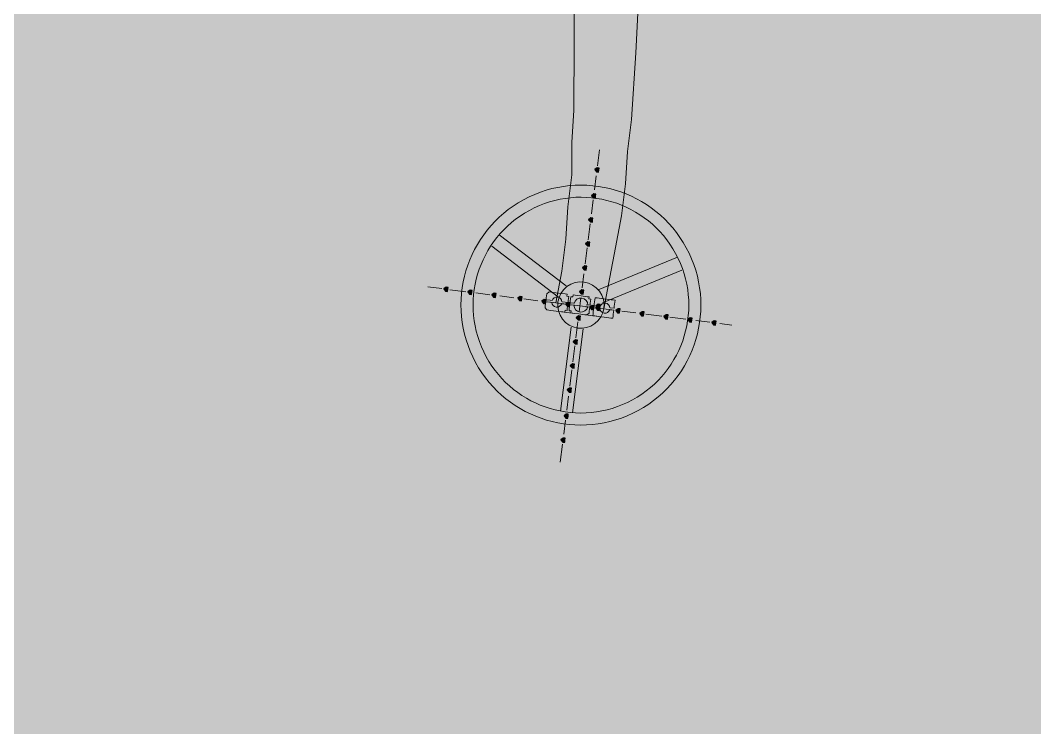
# Model space of a CAD drawing. Header units: metres. Extents: x -4 to 509425, y 7549 to 4732445.
# Drawn here: x 476040.436 to 476044.696, y 4719718.165 to 4719721.135 of the extents above; entities that cross this region are included whole.
import ezdxf

# ---------------------------------------------------------------- set-up
doc = ezdxf.new("R2010")
doc.units = ezdxf.units.M
doc.header["$LTSCALE"] = 0.01
doc.header["$MEASUREMENT"] = 0
doc.layers.get('0').update_dxf_attribs({"lineweight": 0})
doc.layers.add('_SUBESTACIÓN', color=1, linetype='Continuous')
doc.layers.add('SUBESTACION LA VID', color=253, linetype='Continuous')

# ---------------------------------------------------------------- blocks, each defined once
blk = doc.blocks.new('A$Cfff6051d')
at = {"layer": 'SUBESTACION LA VID', "transparency": 33554687}
h = blk.add_hatch(color=256, dxfattribs=at)
h.dxf.hatch_style = 2
h.paths.add_polyline_path([(476042.8655, 4719720.5059), (476042.8666, 4719720.5143), (476042.8582, 4719720.5153), (476042.8487, 4719720.508), (476042.8561, 4719720.4985), (476042.8645, 4719720.4975)])
h = blk.add_hatch(color=256, dxfattribs=at)
h.dxf.hatch_style = 2
h.paths.add_polyline_path([(476042.8518, 4719720.3967), (476042.8529, 4719720.4051), (476042.8445, 4719720.4061), (476042.835, 4719720.3988), (476042.8424, 4719720.3893), (476042.8508, 4719720.3883)])
h = blk.add_hatch(color=256, dxfattribs=at)
h.dxf.hatch_style = 2
h.paths.add_polyline_path([(476042.8392, 4719720.2959), (476042.8402, 4719720.3043), (476042.8318, 4719720.3053), (476042.8224, 4719720.298), (476042.8297, 4719720.2885), (476042.8381, 4719720.2875)])
h = blk.add_hatch(color=256, dxfattribs=at)
h.dxf.hatch_style = 2
h.paths.add_polyline_path([(476042.8265, 4719720.195), (476042.8276, 4719720.2034), (476042.8192, 4719720.2045), (476042.8097, 4719720.1972), (476042.8171, 4719720.1877), (476042.8255, 4719720.1866)])
h = blk.add_hatch(color=256, dxfattribs=at)
h.dxf.hatch_style = 2
h.paths.add_polyline_path([(476042.8139, 4719720.0942), (476042.815, 4719720.1026), (476042.8066, 4719720.1037), (476042.7971, 4719720.0963), (476042.8044, 4719720.0869), (476042.8128, 4719720.0858)])
h = blk.add_hatch(color=256, dxfattribs=at)
h.dxf.hatch_style = 2
h.paths.add_polyline_path([(476042.2311, 4719720.0052), (476042.2321, 4719720.0136), (476042.2237, 4719720.0147), (476042.2143, 4719720.0073), (476042.2216, 4719719.9979), (476042.23, 4719719.9968)])
h = blk.add_hatch(color=256, dxfattribs=at)
h.dxf.hatch_style = 2
h.paths.add_polyline_path([(476042.3319, 4719719.9926), (476042.3329, 4719720.001), (476042.3245, 4719720.002), (476042.3151, 4719719.9947), (476042.3224, 4719719.9852), (476042.3308, 4719719.9842)])
h = blk.add_hatch(color=256, dxfattribs=at)
h.dxf.hatch_style = 2
h.paths.add_polyline_path([(476042.4327, 4719719.9799), (476042.4337, 4719719.9883), (476042.4253, 4719719.9894), (476042.4159, 4719719.982), (476042.4232, 4719719.9726), (476042.4316, 4719719.9715)])
h = blk.add_hatch(color=256, dxfattribs=at)
h.dxf.hatch_style = 2
h.paths.add_polyline_path([(476042.8013, 4719719.9934), (476042.8023, 4719720.0018), (476042.7939, 4719720.0029), (476042.7845, 4719719.9955), (476042.7918, 4719719.9861), (476042.8002, 4719719.985)])
h = blk.add_hatch(color=256, dxfattribs=at)
h.dxf.hatch_style = 2
h.paths.add_polyline_path([(476042.5419, 4719719.9662), (476042.5429, 4719719.9746), (476042.5345, 4719719.9757), (476042.5251, 4719719.9683), (476042.5324, 4719719.9589), (476042.5408, 4719719.9578)])
h = blk.add_hatch(color=256, dxfattribs=at)
h.dxf.hatch_style = 2
h.paths.add_polyline_path([(476042.6427, 4719719.9536), (476042.6437, 4719719.962), (476042.6353, 4719719.963), (476042.6259, 4719719.9557), (476042.6332, 4719719.9462), (476042.6416, 4719719.9452)])
h = blk.add_hatch(color=256, dxfattribs=at)
h.dxf.hatch_style = 2
h.paths.add_polyline_path([(476042.7435, 4719719.941), (476042.7445, 4719719.9494), (476042.7361, 4719719.9504), (476042.7267, 4719719.9431), (476042.734, 4719719.9336), (476042.7424, 4719719.9326)])
h = blk.add_hatch(color=256, dxfattribs=at)
h.dxf.hatch_style = 2
h.paths.add_polyline_path([(476042.8705, 4719719.9336), (476042.8716, 4719719.942), (476042.8632, 4719719.943), (476042.8537, 4719719.9357), (476042.8611, 4719719.9262), (476042.8695, 4719719.9252)])
h = blk.add_hatch(color=256, dxfattribs=at)
h.dxf.hatch_style = 2
h.paths.add_polyline_path([(476042.8443, 4719719.9283), (476042.8453, 4719719.9367), (476042.8369, 4719719.9378), (476042.8275, 4719719.9304), (476042.8348, 4719719.921), (476042.8432, 4719719.9199)])
h = blk.add_hatch(color=256, dxfattribs=at)
h.dxf.hatch_style = 2
h.paths.add_polyline_path([(476042.8695, 4719719.9252), (476042.8705, 4719719.9336), (476042.8621, 4719719.9346), (476042.8527, 4719719.9273), (476042.86, 4719719.9178), (476042.8684, 4719719.9168)])
h = blk.add_hatch(color=256, dxfattribs=at)
h.dxf.hatch_style = 2
h.paths.add_polyline_path([(476042.9535, 4719719.9146), (476042.9546, 4719719.923), (476042.9461, 4719719.9241), (476042.9367, 4719719.9167), (476042.944, 4719719.9073), (476042.9524, 4719719.9062)])
h = blk.add_hatch(color=256, dxfattribs=at)
h.dxf.hatch_style = 2
h.paths.add_polyline_path([(476043.0543, 4719719.902), (476043.0554, 4719719.9104), (476043.047, 4719719.9114), (476043.0375, 4719719.9041), (476043.0448, 4719719.8946), (476043.0532, 4719719.8936)])
h = blk.add_hatch(color=256, dxfattribs=at)
h.dxf.hatch_style = 2
h.paths.add_polyline_path([(476042.7876, 4719719.8842), (476042.7886, 4719719.8926), (476042.7802, 4719719.8937), (476042.7708, 4719719.8863), (476042.7781, 4719719.8769), (476042.7865, 4719719.8758)])
h = blk.add_hatch(color=256, dxfattribs=at)
h.dxf.hatch_style = 2
h.paths.add_polyline_path([(476043.1551, 4719719.8894), (476043.1562, 4719719.8978), (476043.1478, 4719719.8988), (476043.1383, 4719719.8915), (476043.1456, 4719719.882), (476043.154, 4719719.881)])
h = blk.add_hatch(color=256, dxfattribs=at)
h.dxf.hatch_style = 2
h.paths.add_polyline_path([(476043.2559, 4719719.8767), (476043.257, 4719719.8851), (476043.2486, 4719719.8862), (476043.2391, 4719719.8788), (476043.2465, 4719719.8694), (476043.2549, 4719719.8683)])
h = blk.add_hatch(color=256, dxfattribs=at)
h.dxf.hatch_style = 2
h.paths.add_polyline_path([(476043.3567, 4719719.8641), (476043.3578, 4719719.8725), (476043.3494, 4719719.8735), (476043.3399, 4719719.8662), (476043.3473, 4719719.8567), (476043.3557, 4719719.8557)])
h = blk.add_hatch(color=256, dxfattribs=at)
h.dxf.hatch_style = 2
h.paths.add_polyline_path([(476042.7749, 4719719.7834), (476042.776, 4719719.7918), (476042.7676, 4719719.7929), (476042.7581, 4719719.7855), (476042.7655, 4719719.7761), (476042.7739, 4719719.775)])
h = blk.add_hatch(color=256, dxfattribs=at)
h.dxf.hatch_style = 2
h.paths.add_polyline_path([(476042.7623, 4719719.6826), (476042.7634, 4719719.691), (476042.755, 4719719.6921), (476042.7455, 4719719.6847), (476042.7528, 4719719.6753), (476042.7612, 4719719.6742)])
h = blk.add_hatch(color=256, dxfattribs=at)
h.dxf.hatch_style = 2
h.paths.add_polyline_path([(476042.7497, 4719719.5818), (476042.7507, 4719719.5902), (476042.7423, 4719719.5913), (476042.7329, 4719719.5839), (476042.7402, 4719719.5745), (476042.7486, 4719719.5734)])
h = blk.add_hatch(color=256, dxfattribs=at)
h.dxf.hatch_style = 2
h.paths.add_polyline_path([(476042.736, 4719719.4726), (476042.737, 4719719.481), (476042.7286, 4719719.4821), (476042.7192, 4719719.4747), (476042.7265, 4719719.4653), (476042.7349, 4719719.4642)])
h = blk.add_hatch(color=256, dxfattribs=at)
h.dxf.hatch_style = 2
h.paths.add_polyline_path([(476042.7233, 4719719.3718), (476042.7244, 4719719.3802), (476042.716, 4719719.3813), (476042.7065, 4719719.3739), (476042.7139, 4719719.3645), (476042.7223, 4719719.3634)])
at = {"layer": 'SUBESTACION LA VID', "lineweight": 15}
for p, q in [((476042.8592, 4719720.5237), (476042.8676, 4719720.5909)), ((476042.8466, 4719720.4229), (476042.8539, 4719720.4817)), ((476042.8339, 4719720.3221), (476042.8413, 4719720.3809)), ((476042.8202, 4719720.2129), (476042.8287, 4719720.2801)), ((476042.4475, 4719720.234), (476042.7278, 4719720.0197)), ((476042.6962, 4719719.9725), (476042.416, 4719720.1868)), ((476042.8076, 4719720.1121), (476042.816, 4719720.1793)), ((476042.8622, 4719720.0029), (476043.1951, 4719720.1403)), ((476042.795, 4719720.0113), (476042.8023, 4719720.0701)), ((476043.214, 4719720.0867), (476042.8811, 4719719.9493)), ((476042.1471, 4719720.0157), (476042.2059, 4719720.0084)), ((476042.2395, 4719720.0041), (476042.3067, 4719719.9957)), ((476042.3487, 4719719.9905), (476042.4075, 4719719.9831)), ((476042.4495, 4719719.9778), (476042.5083, 4719719.9704)), ((476042.5503, 4719719.9652), (476042.6091, 4719719.9578)), ((476042.6511, 4719719.9525), (476042.7183, 4719719.9441)), ((476042.6595, 4719719.9515), (476042.6679, 4719719.9504)), ((476042.6605, 4719719.9599), (476042.6689, 4719719.9588)), ((476042.7351, 4719719.942), (476042.7435, 4719719.941)), ((476042.7823, 4719719.9105), (476042.7897, 4719719.9693)), ((476042.6973, 4719719.9126), (476042.7645, 4719719.9042)), ((476042.7519, 4719719.9399), (476042.8191, 4719719.9315)), ((476042.7981, 4719719.9), (476042.8653, 4719719.8916)), ((476042.8443, 4719719.9283), (476042.8275, 4719719.9304)), ((476042.8611, 4719719.9262), (476042.9199, 4719719.9188)), ((476042.9619, 4719719.9136), (476043.0207, 4719719.9062)), ((476043.0627, 4719719.9009), (476043.1299, 4719719.8925)), ((476042.7686, 4719719.8013), (476042.7771, 4719719.8685)), ((476043.1635, 4719719.8883), (476043.2307, 4719719.8799)), ((476043.2727, 4719719.8746), (476043.3315, 4719719.8672)), ((476043.3735, 4719719.862), (476043.4239, 4719719.8557)), ((476042.7045, 4719719.4936), (476042.7487, 4719719.8464)), ((476042.7991, 4719719.8401), (476042.7549, 4719719.4873)), ((476042.756, 4719719.7005), (476042.7644, 4719719.7677)), ((476042.7434, 4719719.5997), (476042.7518, 4719719.6669)), ((476042.7307, 4719719.4989), (476042.7381, 4719719.5577)), ((476042.7181, 4719719.3981), (476042.7255, 4719719.4569)), ((476042.7033, 4719719.2805), (476042.7128, 4719719.3561))]:
    blk.add_line(p, q, dxfattribs=at)
for points in [[(476042.6847, 4719719.9483), (476042.7099, 4719720.0817), (476042.7268, 4719720.2161), (476042.7352, 4719720.3515), (476042.7521, 4719720.4859), (476042.7521, 4719720.6225), (476042.7606, 4719720.7579), (476042.7617, 4719721.0393), (476042.763, 4719721.5938)], [(476042.8863, 4719719.9231), (476042.9115, 4719720.0564), (476042.9357, 4719720.1814), (476042.961, 4719720.3147), (476042.9778, 4719720.4491), (476042.9863, 4719720.5846), (476043.0031, 4719720.719), (476043.0211, 4719720.9983), (476043.0486, 4719721.558)], [(476042.7109, 4719719.9536), (476042.7361, 4719719.9504), (476042.7372, 4719719.9588), (476042.7382, 4719719.9672), (476042.7393, 4719719.9756), (476042.7309, 4719719.9767), (476042.7319, 4719719.9851), (476042.7235, 4719719.9861), (476042.7067, 4719719.9882), (476042.6731, 4719719.9924), (476042.6647, 4719719.9935), (476042.6563, 4719719.9945), (476042.6469, 4719719.9872), (476042.6458, 4719719.9788), (476042.6448, 4719719.9704), (476042.6437, 4719719.962), (476042.6605, 4719719.9599)], [(476042.7099, 4719719.9452), (476042.7351, 4719719.942), (476042.734, 4719719.9336), (476042.733, 4719719.9252), (476042.7319, 4719719.9168), (476042.7235, 4719719.9179), (476042.7225, 4719719.9095), (476042.7141, 4719719.9105), (476042.6973, 4719719.9126), (476042.6637, 4719719.9168), (476042.6553, 4719719.9179), (476042.6469, 4719719.9189), (476042.6395, 4719719.9284), (476042.6406, 4719719.9368), (476042.6416, 4719719.9452), (476042.6427, 4719719.9536), (476042.6595, 4719719.9515)], [(476042.7908, 4719719.9777), (476042.774, 4719719.9798), (476042.7656, 4719719.9809), (476042.7572, 4719719.9819), (476042.7561, 4719719.9735), (476042.7477, 4719719.9746), (476042.7467, 4719719.9662), (476042.7456, 4719719.9578), (476042.7445, 4719719.9494), (476042.7613, 4719719.9472)], [(476042.7908, 4719719.9777), (476042.8076, 4719719.9756), (476042.816, 4719719.9745), (476042.8244, 4719719.9735), (476042.8233, 4719719.9651), (476042.8317, 4719719.964), (476042.8307, 4719719.9556), (476042.8296, 4719719.9472), (476042.8285, 4719719.9388), (476042.8117, 4719719.9409)], [(476042.9125, 4719719.9283), (476042.9293, 4719719.9262), (476042.9304, 4719719.9346), (476042.9315, 4719719.943), (476042.9325, 4719719.9514), (476042.9336, 4719719.9598), (476042.9252, 4719719.9608), (476042.9168, 4719719.9619), (476042.9084, 4719719.9629), (476042.8748, 4719719.9672), (476042.8664, 4719719.9682), (476042.858, 4719719.9693), (476042.8496, 4719719.9703), (476042.8485, 4719719.9619), (476042.8475, 4719719.9535), (476042.8464, 4719719.9451), (476042.8453, 4719719.9367), (476042.8621, 4719719.9346)], [(476042.7813, 4719719.9021), (476042.7645, 4719719.9042), (476042.7561, 4719719.9052), (476042.7477, 4719719.9063), (476042.7487, 4719719.9147), (476042.7403, 4719719.9158), (476042.7414, 4719719.9242), (476042.7424, 4719719.9326), (476042.7435, 4719719.941), (476042.7603, 4719719.9388)], [(476042.7813, 4719719.9021), (476042.7981, 4719719.9), (476042.8065, 4719719.8989), (476042.8149, 4719719.8979), (476042.8243, 4719719.9052), (476042.8254, 4719719.9136), (476042.8264, 4719719.922), (476042.8275, 4719719.9304), (476042.8107, 4719719.9325)], [(476042.9115, 4719719.9199), (476042.9283, 4719719.9178), (476042.9272, 4719719.9094), (476042.9262, 4719719.901), (476042.9251, 4719719.8926), (476042.9241, 4719719.8842), (476042.9157, 4719719.8852), (476042.9073, 4719719.8863), (476042.8989, 4719719.8873), (476042.8653, 4719719.8916), (476042.8569, 4719719.8926), (476042.8485, 4719719.8937), (476042.8401, 4719719.8947), (476042.8411, 4719719.9031), (476042.8422, 4719719.9115), (476042.8432, 4719719.9199), (476042.8443, 4719719.9283), (476042.8611, 4719719.9262)]]:
    blk.add_lwpolyline(points, dxfattribs=at)
at = {"layer": 'SUBESTACION LA VID'}
for points in [[(476042.8655, 4719720.5059), (476042.8666, 4719720.5143), (476042.8582, 4719720.5153), (476042.8487, 4719720.508), (476042.8561, 4719720.4985), (476042.8645, 4719720.4975)], [(476042.8518, 4719720.3967), (476042.8529, 4719720.4051), (476042.8445, 4719720.4061), (476042.835, 4719720.3988), (476042.8424, 4719720.3893), (476042.8508, 4719720.3883)], [(476042.8392, 4719720.2959), (476042.8402, 4719720.3043), (476042.8318, 4719720.3053), (476042.8224, 4719720.298), (476042.8297, 4719720.2885), (476042.8381, 4719720.2875)], [(476042.8265, 4719720.195), (476042.8276, 4719720.2034), (476042.8192, 4719720.2045), (476042.8097, 4719720.1972), (476042.8171, 4719720.1877), (476042.8255, 4719720.1866)], [(476042.8139, 4719720.0942), (476042.815, 4719720.1026), (476042.8066, 4719720.1037), (476042.7971, 4719720.0963), (476042.8044, 4719720.0869), (476042.8128, 4719720.0858)], [(476042.2311, 4719720.0052), (476042.2321, 4719720.0136), (476042.2237, 4719720.0147), (476042.2143, 4719720.0073), (476042.2216, 4719719.9979), (476042.23, 4719719.9968)], [(476042.3319, 4719719.9926), (476042.3329, 4719720.001), (476042.3245, 4719720.002), (476042.3151, 4719719.9947), (476042.3224, 4719719.9852), (476042.3308, 4719719.9842)], [(476042.4327, 4719719.9799), (476042.4337, 4719719.9883), (476042.4253, 4719719.9894), (476042.4159, 4719719.982), (476042.4232, 4719719.9726), (476042.4316, 4719719.9715)], [(476042.8013, 4719719.9934), (476042.8023, 4719720.0018), (476042.7939, 4719720.0029), (476042.7845, 4719719.9955), (476042.7918, 4719719.9861), (476042.8002, 4719719.985)], [(476042.5419, 4719719.9662), (476042.5429, 4719719.9746), (476042.5345, 4719719.9757), (476042.5251, 4719719.9683), (476042.5324, 4719719.9589), (476042.5408, 4719719.9578)], [(476042.6427, 4719719.9536), (476042.6437, 4719719.962), (476042.6353, 4719719.963), (476042.6259, 4719719.9557), (476042.6332, 4719719.9462), (476042.6416, 4719719.9452)], [(476042.7435, 4719719.941), (476042.7445, 4719719.9494), (476042.7361, 4719719.9504), (476042.7267, 4719719.9431), (476042.734, 4719719.9336), (476042.7424, 4719719.9326)], [(476042.8705, 4719719.9336), (476042.8716, 4719719.942), (476042.8632, 4719719.943), (476042.8537, 4719719.9357), (476042.8611, 4719719.9262), (476042.8695, 4719719.9252)], [(476042.8443, 4719719.9283), (476042.8453, 4719719.9367), (476042.8369, 4719719.9378), (476042.8275, 4719719.9304), (476042.8348, 4719719.921), (476042.8432, 4719719.9199)], [(476042.8695, 4719719.9252), (476042.8705, 4719719.9336), (476042.8621, 4719719.9346), (476042.8527, 4719719.9273), (476042.86, 4719719.9178), (476042.8684, 4719719.9168)], [(476042.9535, 4719719.9146), (476042.9546, 4719719.923), (476042.9461, 4719719.9241), (476042.9367, 4719719.9167), (476042.944, 4719719.9073), (476042.9524, 4719719.9062)], [(476043.0543, 4719719.902), (476043.0554, 4719719.9104), (476043.047, 4719719.9114), (476043.0375, 4719719.9041), (476043.0448, 4719719.8946), (476043.0532, 4719719.8936)], [(476042.7876, 4719719.8842), (476042.7886, 4719719.8926), (476042.7802, 4719719.8937), (476042.7708, 4719719.8863), (476042.7781, 4719719.8769), (476042.7865, 4719719.8758)], [(476043.1551, 4719719.8894), (476043.1562, 4719719.8978), (476043.1478, 4719719.8988), (476043.1383, 4719719.8915), (476043.1456, 4719719.882), (476043.154, 4719719.881)], [(476043.2559, 4719719.8767), (476043.257, 4719719.8851), (476043.2486, 4719719.8862), (476043.2391, 4719719.8788), (476043.2465, 4719719.8694), (476043.2549, 4719719.8683)], [(476043.3567, 4719719.8641), (476043.3578, 4719719.8725), (476043.3494, 4719719.8735), (476043.3399, 4719719.8662), (476043.3473, 4719719.8567), (476043.3557, 4719719.8557)], [(476042.7749, 4719719.7834), (476042.776, 4719719.7918), (476042.7676, 4719719.7929), (476042.7581, 4719719.7855), (476042.7655, 4719719.7761), (476042.7739, 4719719.775)], [(476042.7623, 4719719.6826), (476042.7634, 4719719.691), (476042.755, 4719719.6921), (476042.7455, 4719719.6847), (476042.7528, 4719719.6753), (476042.7612, 4719719.6742)], [(476042.7497, 4719719.5818), (476042.7507, 4719719.5902), (476042.7423, 4719719.5913), (476042.7329, 4719719.5839), (476042.7402, 4719719.5745), (476042.7486, 4719719.5734)], [(476042.736, 4719719.4726), (476042.737, 4719719.481), (476042.7286, 4719719.4821), (476042.7192, 4719719.4747), (476042.7265, 4719719.4653), (476042.7349, 4719719.4642)], [(476042.7233, 4719719.3718), (476042.7244, 4719719.3802), (476042.716, 4719719.3813), (476042.7065, 4719719.3739), (476042.7139, 4719719.3645), (476042.7223, 4719719.3634)]]:
    blk.add_lwpolyline(points, close=True, dxfattribs=at)
at = {"layer": 'SUBESTACION LA VID', "lineweight": 0}
for points in [[(476042.8655, 4719720.5059), (476042.8666, 4719720.5143), (476042.8582, 4719720.5153), (476042.8487, 4719720.508), (476042.8561, 4719720.4985), (476042.8645, 4719720.4975)], [(476042.8518, 4719720.3967), (476042.8529, 4719720.4051), (476042.8445, 4719720.4061), (476042.835, 4719720.3988), (476042.8424, 4719720.3893), (476042.8508, 4719720.3883)], [(476042.8392, 4719720.2959), (476042.8402, 4719720.3043), (476042.8318, 4719720.3053), (476042.8224, 4719720.298), (476042.8297, 4719720.2885), (476042.8381, 4719720.2875)], [(476042.8265, 4719720.195), (476042.8276, 4719720.2034), (476042.8192, 4719720.2045), (476042.8097, 4719720.1972), (476042.8171, 4719720.1877), (476042.8255, 4719720.1866)], [(476042.8139, 4719720.0942), (476042.815, 4719720.1026), (476042.8066, 4719720.1037), (476042.7971, 4719720.0963), (476042.8044, 4719720.0869), (476042.8128, 4719720.0858)], [(476042.2311, 4719720.0052), (476042.2321, 4719720.0136), (476042.2237, 4719720.0147), (476042.2143, 4719720.0073), (476042.2216, 4719719.9979), (476042.23, 4719719.9968)], [(476042.3319, 4719719.9926), (476042.3329, 4719720.001), (476042.3245, 4719720.002), (476042.3151, 4719719.9947), (476042.3224, 4719719.9852), (476042.3308, 4719719.9842)], [(476042.4327, 4719719.9799), (476042.4337, 4719719.9883), (476042.4253, 4719719.9894), (476042.4159, 4719719.982), (476042.4232, 4719719.9726), (476042.4316, 4719719.9715)], [(476042.8013, 4719719.9934), (476042.8023, 4719720.0018), (476042.7939, 4719720.0029), (476042.7845, 4719719.9955), (476042.7918, 4719719.9861), (476042.8002, 4719719.985)], [(476042.5419, 4719719.9662), (476042.5429, 4719719.9746), (476042.5345, 4719719.9757), (476042.5251, 4719719.9683), (476042.5324, 4719719.9589), (476042.5408, 4719719.9578)], [(476042.6427, 4719719.9536), (476042.6437, 4719719.962), (476042.6353, 4719719.963), (476042.6259, 4719719.9557), (476042.6332, 4719719.9462), (476042.6416, 4719719.9452)], [(476042.7435, 4719719.941), (476042.7445, 4719719.9494), (476042.7361, 4719719.9504), (476042.7267, 4719719.9431), (476042.734, 4719719.9336), (476042.7424, 4719719.9326)], [(476042.8705, 4719719.9336), (476042.8716, 4719719.942), (476042.8632, 4719719.943), (476042.8537, 4719719.9357), (476042.8611, 4719719.9262), (476042.8695, 4719719.9252)], [(476042.8443, 4719719.9283), (476042.8453, 4719719.9367), (476042.8369, 4719719.9378), (476042.8275, 4719719.9304), (476042.8348, 4719719.921), (476042.8432, 4719719.9199)], [(476042.8695, 4719719.9252), (476042.8705, 4719719.9336), (476042.8621, 4719719.9346), (476042.8527, 4719719.9273), (476042.86, 4719719.9178), (476042.8684, 4719719.9168)], [(476042.9535, 4719719.9146), (476042.9546, 4719719.923), (476042.9461, 4719719.9241), (476042.9367, 4719719.9167), (476042.944, 4719719.9073), (476042.9524, 4719719.9062)], [(476043.0543, 4719719.902), (476043.0554, 4719719.9104), (476043.047, 4719719.9114), (476043.0375, 4719719.9041), (476043.0448, 4719719.8946), (476043.0532, 4719719.8936)], [(476042.7876, 4719719.8842), (476042.7886, 4719719.8926), (476042.7802, 4719719.8937), (476042.7708, 4719719.8863), (476042.7781, 4719719.8769), (476042.7865, 4719719.8758)], [(476043.1551, 4719719.8894), (476043.1562, 4719719.8978), (476043.1478, 4719719.8988), (476043.1383, 4719719.8915), (476043.1456, 4719719.882), (476043.154, 4719719.881)], [(476043.2559, 4719719.8767), (476043.257, 4719719.8851), (476043.2486, 4719719.8862), (476043.2391, 4719719.8788), (476043.2465, 4719719.8694), (476043.2549, 4719719.8683)], [(476043.3567, 4719719.8641), (476043.3578, 4719719.8725), (476043.3494, 4719719.8735), (476043.3399, 4719719.8662), (476043.3473, 4719719.8567), (476043.3557, 4719719.8557)], [(476042.7749, 4719719.7834), (476042.776, 4719719.7918), (476042.7676, 4719719.7929), (476042.7581, 4719719.7855), (476042.7655, 4719719.7761), (476042.7739, 4719719.775)], [(476042.7623, 4719719.6826), (476042.7634, 4719719.691), (476042.755, 4719719.6921), (476042.7455, 4719719.6847), (476042.7528, 4719719.6753), (476042.7612, 4719719.6742)], [(476042.7497, 4719719.5818), (476042.7507, 4719719.5902), (476042.7423, 4719719.5913), (476042.7329, 4719719.5839), (476042.7402, 4719719.5745), (476042.7486, 4719719.5734)], [(476042.736, 4719719.4726), (476042.737, 4719719.481), (476042.7286, 4719719.4821), (476042.7192, 4719719.4747), (476042.7265, 4719719.4653), (476042.7349, 4719719.4642)], [(476042.7233, 4719719.3718), (476042.7244, 4719719.3802), (476042.716, 4719719.3813), (476042.7065, 4719719.3739), (476042.7139, 4719719.3645), (476042.7223, 4719719.3634)]]:
    blk.add_lwpolyline(points, close=True, dxfattribs=at)
at = {"layer": 'SUBESTACION LA VID', "lineweight": 15}
for points, knots in [([(476042.5724, 4719720.3936), (476042.3216, 4719720.2733), (476042.2157, 4719719.9724), (476042.336, 4719719.7216), (476042.4563, 4719719.4707), (476042.7571, 4719719.3649), (476043.008, 4719719.4851), (476043.2589, 4719719.6054), (476043.3647, 4719719.9063), (476043.2444, 4719720.1571), (476043.1242, 4719720.408), (476042.8233, 4719720.5139), (476042.5724, 4719720.3936)], [0, 0, 0, 0, 1, 1, 1, 2, 2, 2, 3, 3, 3, 4, 4, 4, 4]), ([(476042.5943, 4719720.3477), (476042.3687, 4719720.2395), (476042.2736, 4719719.969), (476042.3818, 4719719.7434), (476042.4901, 4719719.5179), (476042.7606, 4719719.4228), (476042.9862, 4719719.531), (476043.2117, 4719719.6392), (476043.3068, 4719719.9098), (476043.1986, 4719720.1353), (476043.0904, 4719720.3608), (476042.8198, 4719720.4559), (476042.5943, 4719720.3477)], [0, 0, 0, 0, 1, 1, 1, 2, 2, 2, 3, 3, 3, 4, 4, 4, 4]), ([(476042.7481, 4719720.0271), (476042.6996, 4719720.0039), (476042.6792, 4719719.9457), (476042.7024, 4719719.8972), (476042.7257, 4719719.8488), (476042.7839, 4719719.8283), (476042.8323, 4719719.8516), (476042.8808, 4719719.8748), (476042.9013, 4719719.933), (476042.878, 4719719.9815), (476042.8547, 4719720.03), (476042.7966, 4719720.0504), (476042.7481, 4719720.0271)], [0, 0, 0, 0, 1, 1, 1, 2, 2, 2, 3, 3, 3, 4, 4, 4, 4]), ([(476042.6683, 4719719.9509), (476042.6688, 4719719.9406), (476042.6766, 4719719.9323), (476042.6868, 4719719.931), (476042.6969, 4719719.9297), (476042.7066, 4719719.9359), (476042.7096, 4719719.9457)], [0, 0, 0, 0, 1, 1, 1, 2, 2, 2, 2]), ([(476042.7105, 4719719.9531), (476042.71, 4719719.9634), (476042.7022, 4719719.9717), (476042.692, 4719719.973), (476042.6819, 4719719.9743), (476042.6723, 4719719.9681), (476042.6692, 4719719.9583)], [0, 0, 0, 0, 1, 1, 1, 2, 2, 2, 2]), ([(476042.9122, 4719719.9279), (476042.9116, 4719719.9381), (476042.9038, 4719719.9465), (476042.8937, 4719719.9477), (476042.8835, 4719719.949), (476042.8739, 4719719.9428), (476042.8708, 4719719.9331)], [0, 0, 0, 0, 1, 1, 1, 2, 2, 2, 2]), ([(476042.8699, 4719719.9256), (476042.8704, 4719719.9154), (476042.8782, 4719719.907), (476042.8884, 4719719.9057), (476042.8985, 4719719.9045), (476042.9082, 4719719.9106), (476042.9112, 4719719.9204)], [0, 0, 0, 0, 1, 1, 1, 2, 2, 2, 2])]:
    blk.add_open_spline(points, degree=3, knots=knots, dxfattribs=at)
for points in [[(476042.7939, 4719719.9688), (476042.779, 4719719.9706), (476042.7651, 4719719.9611), (476042.7615, 4719719.9466)], [(476042.8198, 4719719.9392), (476042.8199, 4719719.9542), (476042.8088, 4719719.9669), (476042.7939, 4719719.9688)], [(476042.7606, 4719719.9395), (476042.7605, 4719719.9245), (476042.7717, 4719719.9118), (476042.7865, 4719719.91)], [(476042.7865, 4719719.91), (476042.8014, 4719719.9081), (476042.8153, 4719719.9176), (476042.819, 4719719.9322)]]:
    blk.add_open_spline(points, degree=3, dxfattribs=at)

msp = doc.modelspace()

# ---------------------------------------------------------------- hatches: boundary and pattern name
at = {"layer": '_SUBESTACIÓN', "transparency": 33554559}
h = msp.add_hatch(color=1, dxfattribs=at)
h.dxf.hatch_style = 1
h.paths.add_polyline_path([(475968.6399, 4719805.825), (476089.9386, 4719790.615), (476078.1686, 4719696.74), (475956.8686, 4719711.9502)])

# ---------------------------------------------------------------- block references
at = {"linetype": 'Continuous'}
msp.add_blockref('A$Cfff6051d', (0, 0), dxfattribs=at)

doc.saveas('drawing.dxf')
